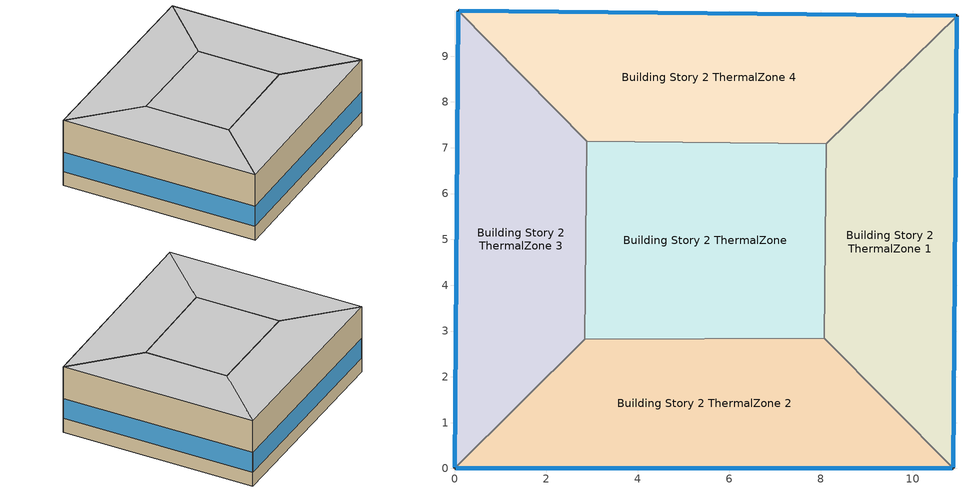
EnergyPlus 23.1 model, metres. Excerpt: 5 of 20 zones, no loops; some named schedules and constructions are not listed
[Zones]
Building Story 2 ThermalZone
 floor adiabatic (Typical Interior Floor): 8.11,7.08 8.07,2.84 2.84,2.82 2.89,7.14 z3.6
 wall adiabatic (Typical Interior Wall): 8.07,2.84 8.11,7.08 2.89,7.14 2.84,2.82 8.07,2.84 z3.6:7.2
 ceiling adiabatic (Typical Interior Ceiling): 2.89,7.14 2.84,2.82 8.07,2.84 8.11,7.08 z7.2
Building Story 2 ThermalZone 1
 floor adiabatic (Typical Interior Ceiling): 10.97,9.88 10.89,0 8.07,2.84 8.11,7.08 z3.6
 wall outside (Typical Insulated Steel Framed Exterior Wall R-12.99): 10.89,0 10.97,9.88 z3.6:7.2
 wall adiabatic (Typical Interior Wall): 10.97,9.88 8.11,7.08 8.07,2.84 10.89,0 z3.6:7.2
 window (U 0.55 SHGC 0.25): 10.89,0.03 10.97,9.86 z4.36:5.45
 ceiling adiabatic (Typical Interior Ceiling): 8.11,7.08 8.07,2.84 10.89,0 10.97,9.88 z7.2
Building Story 2 ThermalZone 2
 floor adiabatic (Typical Interior Ceiling): 10.89,0 0,0 2.84,2.82 8.07,2.84 z3.6
 wall outside (Typical Insulated Steel Framed Exterior Wall R-12.99): 0,0 10.89,0 z3.6:7.2
 wall adiabatic (Typical Interior Wall): 10.89,0 8.07,2.84 2.84,2.82 0,0 z3.6:7.2
 window (U 0.55 SHGC 0.25): 0.03,0 10.86,0 z4.36:5.45
 ceiling adiabatic (Typical Interior Ceiling): 8.07,2.84 2.84,2.82 0,0 10.89,0 z7.2
Building Story 2 ThermalZone 3
 floor adiabatic (Typical Interior Ceiling): 0,0 0.08,10 2.89,7.14 2.84,2.82 z3.6
 wall outside (Typical Insulated Steel Framed Exterior Wall R-12.99): 0.08,10 0,0 z3.6:7.2
 wall adiabatic (Typical Interior Wall): 0,0 2.84,2.82 2.89,7.14 0.08,10 z3.6:7.2
 window (U 0.55 SHGC 0.25): 0.08,9.97 0,0.03 z4.36:5.45
 ceiling adiabatic (Typical Interior Ceiling): 2.84,2.82 2.89,7.14 0.08,10 0,0 z7.2
Building Story 2 ThermalZone 4
 floor adiabatic (Typical Interior Ceiling): 0.08,10 10.97,9.88 8.11,7.08 2.89,7.14 z3.6
 wall outside (Typical Insulated Steel Framed Exterior Wall R-12.99): 10.97,9.88 0.08,10 z3.6:7.2
 wall adiabatic (Typical Interior Wall): 0.08,10 2.89,7.14 8.11,7.08 10.97,9.88 z3.6:7.2
 window (U 0.55 SHGC 0.25): 10.94,9.88 0.11,10 z4.36:5.45
 ceiling adiabatic (Typical Interior Ceiling): 2.89,7.14 8.11,7.08 10.97,9.88 0.08,10 z7.2
[Schedule:Week:Daily]
SchoolSecondary BLDG_LIGHT_MECHANICAL_SCH_2013 Week Rule - Jul5-Aug29: SchoolSecondary BLDG_LIGHT_MECHANICAL_SCH_2013 Wknd Day 1, SchoolSecondary BLDG_LIGHT_MECHANICAL_SCH_2013 Wkdy Day 1, SchoolSecondary BLDG_LIGHT_MECHANICAL_SCH_2013 Wkdy Day 1, SchoolSecondary BLDG_LIGHT_MECHANICAL_SCH_2013 Wkdy Day 1, SchoolSecondary BLDG_LIGHT_MECHANICAL_SCH_2013 Wkdy Day 1, SchoolSecondary BLDG_LIGHT_MECHANICAL_SCH_2013 Wkdy Day 1, SchoolSecondary BLDG_LIGHT_MECHANICAL_SCH_2013 Wknd Day 1, SchoolSecondary BLDG_LIGHT_MECHANICAL_SCH_2013 Default, SchoolSecondary BLDG_LIGHT_MECHANICAL_SCH_2013 Summer Design Day, SchoolSecondary BLDG_LIGHT_MECHANICAL_SCH_2013 Winter Design Day, SchoolSecondary BLDG_LIGHT_MECHANICAL_SCH_2013 Default, SchoolSecondary BLDG_LIGHT_MECHANICAL_SCH_2013 Default
SchoolSecondary BLDG_LIGHT_MECHANICAL_SCH_2013 Week Rule - Aug30-Sep5: SchoolSecondary BLDG_LIGHT_MECHANICAL_SCH_2013 Wknd Day 1, SchoolSecondary BLDG_LIGHT_MECHANICAL_SCH_2013 Wkdy Day 1, SchoolSecondary BLDG_LIGHT_MECHANICAL_SCH_2013 Wkdy Day 2, SchoolSecondary BLDG_LIGHT_MECHANICAL_SCH_2013 Wkdy Day 2, SchoolSecondary BLDG_LIGHT_MECHANICAL_SCH_2013 Wkdy Day 2, SchoolSecondary BLDG_LIGHT_MECHANICAL_SCH_2013 Wkdy Day 2, SchoolSecondary BLDG_LIGHT_MECHANICAL_SCH_2013 Default, SchoolSecondary BLDG_LIGHT_MECHANICAL_SCH_2013 Default, SchoolSecondary BLDG_LIGHT_MECHANICAL_SCH_2013 Summer Design Day, SchoolSecondary BLDG_LIGHT_MECHANICAL_SCH_2013 Winter Design Day, SchoolSecondary BLDG_LIGHT_MECHANICAL_SCH_2013 Default, SchoolSecondary BLDG_LIGHT_MECHANICAL_SCH_2013 Default
SchoolSecondary BLDG_LIGHT_MECHANICAL_SCH_2013 Week Rule - Sep6-Dec31: SchoolSecondary BLDG_LIGHT_MECHANICAL_SCH_2013 Default, SchoolSecondary BLDG_LIGHT_MECHANICAL_SCH_2013 Wkdy Day 2, SchoolSecondary BLDG_LIGHT_MECHANICAL_SCH_2013 Wkdy Day 2, SchoolSecondary BLDG_LIGHT_MECHANICAL_SCH_2013 Wkdy Day 2, SchoolSecondary BLDG_LIGHT_MECHANICAL_SCH_2013 Wkdy Day 2, SchoolSecondary BLDG_LIGHT_MECHANICAL_SCH_2013 Wkdy Day 2, SchoolSecondary BLDG_LIGHT_MECHANICAL_SCH_2013 Default, SchoolSecondary BLDG_LIGHT_MECHANICAL_SCH_2013 Default, SchoolSecondary BLDG_LIGHT_MECHANICAL_SCH_2013 Summer Design Day, SchoolSecondary BLDG_LIGHT_MECHANICAL_SCH_2013 Winter Design Day, SchoolSecondary BLDG_LIGHT_MECHANICAL_SCH_2013 Default, SchoolSecondary BLDG_LIGHT_MECHANICAL_SCH_2013 Default
SchoolSecondary BLDG_LIGHT_OFFICE_SCH_2013 Week Rule - Jan1-Jan3: SchoolSecondary BLDG_LIGHT_OFFICE_SCH_2013 Wkdy Day, SchoolSecondary BLDG_LIGHT_OFFICE_SCH_2013 Wkdy Day, SchoolSecondary BLDG_LIGHT_OFFICE_SCH_2013 Wkdy Day, SchoolSecondary BLDG_LIGHT_OFFICE_SCH_2013 Wkdy Day, SchoolSecondary BLDG_LIGHT_OFFICE_SCH_2013 Wkdy Day, SchoolSecondary BLDG_LIGHT_OFFICE_SCH_2013 Wkdy Day, SchoolSecondary BLDG_LIGHT_OFFICE_SCH_2013 Wknd Day, SchoolSecondary BLDG_LIGHT_OFFICE_SCH_2013 Default, SchoolSecondary BLDG_LIGHT_OFFICE_SCH_2013 Summer Design Day, SchoolSecondary BLDG_LIGHT_OFFICE_SCH_2013 Winter Design Day, SchoolSecondary BLDG_LIGHT_OFFICE_SCH_2013 Default, SchoolSecondary BLDG_LIGHT_OFFICE_SCH_2013 Default
SchoolSecondary BLDG_LIGHT_OFFICE_SCH_2013 Week Rule - Jan4-Jun27: SchoolSecondary BLDG_LIGHT_OFFICE_SCH_2013 Wknd Day, SchoolSecondary BLDG_LIGHT_OFFICE_SCH_2013 Wkdy Day, SchoolSecondary BLDG_LIGHT_OFFICE_SCH_2013 Wkdy Day, SchoolSecondary BLDG_LIGHT_OFFICE_SCH_2013 Wkdy Day, SchoolSecondary BLDG_LIGHT_OFFICE_SCH_2013 Wkdy Day, SchoolSecondary BLDG_LIGHT_OFFICE_SCH_2013 Wkdy Day, SchoolSecondary BLDG_LIGHT_OFFICE_SCH_2013 Wknd Day, SchoolSecondary BLDG_LIGHT_OFFICE_SCH_2013 Default, SchoolSecondary BLDG_LIGHT_OFFICE_SCH_2013 Summer Design Day, SchoolSecondary BLDG_LIGHT_OFFICE_SCH_2013 Winter Design Day, SchoolSecondary BLDG_LIGHT_OFFICE_SCH_2013 Default, SchoolSecondary BLDG_LIGHT_OFFICE_SCH_2013 Default
SchoolSecondary BLDG_LIGHT_OFFICE_SCH_2013 Week Rule - Jun28-Jul4: SchoolSecondary BLDG_LIGHT_OFFICE_SCH_2013 Wknd Day, SchoolSecondary BLDG_LIGHT_OFFICE_SCH_2013 Wkdy Day, SchoolSecondary BLDG_LIGHT_OFFICE_SCH_2013 Wkdy Day, SchoolSecondary BLDG_LIGHT_OFFICE_SCH_2013 Wkdy Day 1, SchoolSecondary BLDG_LIGHT_OFFICE_SCH_2013 Wkdy Day 1, SchoolSecondary BLDG_LIGHT_OFFICE_SCH_2013 Wkdy Day 1, SchoolSecondary BLDG_LIGHT_OFFICE_SCH_2013 Wknd Day 1, SchoolSecondary BLDG_LIGHT_OFFICE_SCH_2013 Default, SchoolSecondary BLDG_LIGHT_OFFICE_SCH_2013 Summer Design Day, SchoolSecondary BLDG_LIGHT_OFFICE_SCH_2013 Winter Design Day, SchoolSecondary BLDG_LIGHT_OFFICE_SCH_2013 Default, SchoolSecondary BLDG_LIGHT_OFFICE_SCH_2013 Default
SchoolSecondary BLDG_LIGHT_OFFICE_SCH_2013 Week Rule - Jul5-Aug29: SchoolSecondary BLDG_LIGHT_OFFICE_SCH_2013 Wknd Day 1, SchoolSecondary BLDG_LIGHT_OFFICE_SCH_2013 Wkdy Day 1, SchoolSecondary BLDG_LIGHT_OFFICE_SCH_2013 Wkdy Day 1, SchoolSecondary BLDG_LIGHT_OFFICE_SCH_2013 Wkdy Day 1, SchoolSecondary BLDG_LIGHT_OFFICE_SCH_2013 Wkdy Day 1, SchoolSecondary BLDG_LIGHT_OFFICE_SCH_2013 Wkdy Day 1, SchoolSecondary BLDG_LIGHT_OFFICE_SCH_2013 Wknd Day 1, SchoolSecondary BLDG_LIGHT_OFFICE_SCH_2013 Default, SchoolSecondary BLDG_LIGHT_OFFICE_SCH_2013 Summer Design Day, SchoolSecondary BLDG_LIGHT_OFFICE_SCH_2013 Winter Design Day, SchoolSecondary BLDG_LIGHT_OFFICE_SCH_2013 Default, SchoolSecondary BLDG_LIGHT_OFFICE_SCH_2013 Default
SchoolSecondary BLDG_LIGHT_OFFICE_SCH_2013 Week Rule - Aug30-Sep5: SchoolSecondary BLDG_LIGHT_OFFICE_SCH_2013 Wknd Day 1, SchoolSecondary BLDG_LIGHT_OFFICE_SCH_2013 Wkdy Day 1, SchoolSecondary BLDG_LIGHT_OFFICE_SCH_2013 Wkdy Day 2, SchoolSecondary BLDG_LIGHT_OFFICE_SCH_2013 Wkdy Day 2, SchoolSecondary BLDG_LIGHT_OFFICE_SCH_2013 Wkdy Day 2, SchoolSecondary BLDG_LIGHT_OFFICE_SCH_2013 Wkdy Day 2, SchoolSecondary BLDG_LIGHT_OFFICE_SCH_2013 Default, SchoolSecondary BLDG_LIGHT_OFFICE_SCH_2013 Default, SchoolSecondary BLDG_LIGHT_OFFICE_SCH_2013 Summer Design Day, SchoolSecondary BLDG_LIGHT_OFFICE_SCH_2013 Winter Design Day, SchoolSecondary BLDG_LIGHT_OFFICE_SCH_2013 Default, SchoolSecondary BLDG_LIGHT_OFFICE_SCH_2013 Default
SchoolSecondary BLDG_LIGHT_OFFICE_SCH_2013 Week Rule - Sep6-Dec31: SchoolSecondary BLDG_LIGHT_OFFICE_SCH_2013 Default, SchoolSecondary BLDG_LIGHT_OFFICE_SCH_2013 Wkdy Day 2, SchoolSecondary BLDG_LIGHT_OFFICE_SCH_2013 Wkdy Day 2, SchoolSecondary BLDG_LIGHT_OFFICE_SCH_2013 Wkdy Day 2, SchoolSecondary BLDG_LIGHT_OFFICE_SCH_2013 Wkdy Day 2, SchoolSecondary BLDG_LIGHT_OFFICE_SCH_2013 Wkdy Day 2, SchoolSecondary BLDG_LIGHT_OFFICE_SCH_2013 Default, SchoolSecondary BLDG_LIGHT_OFFICE_SCH_2013 Default, SchoolSecondary BLDG_LIGHT_OFFICE_SCH_2013 Summer Design Day, SchoolSecondary BLDG_LIGHT_OFFICE_SCH_2013 Winter Design Day, SchoolSecondary BLDG_LIGHT_OFFICE_SCH_2013 Default, SchoolSecondary BLDG_LIGHT_OFFICE_SCH_2013 Default
SchoolSecondary BLDG_LIGHT_BATH_SCH_2013 Week Rule - Jan1-Jan3: SchoolSecondary BLDG_LIGHT_BATH_SCH_2013 Wkdy Day, SchoolSecondary BLDG_LIGHT_BATH_SCH_2013 Wkdy Day, SchoolSecondary BLDG_LIGHT_BATH_SCH_2013 Wkdy Day, SchoolSecondary BLDG_LIGHT_BATH_SCH_2013 Wkdy Day, SchoolSecondary BLDG_LIGHT_BATH_SCH_2013 Wkdy Day, SchoolSecondary BLDG_LIGHT_BATH_SCH_2013 Wkdy Day, SchoolSecondary BLDG_LIGHT_BATH_SCH_2013 Wknd Day, SchoolSecondary BLDG_LIGHT_BATH_SCH_2013 Default, SchoolSecondary BLDG_LIGHT_BATH_SCH_2013 Summer Design Day, SchoolSecondary BLDG_LIGHT_BATH_SCH_2013 Winter Design Day, SchoolSecondary BLDG_LIGHT_BATH_SCH_2013 Default, SchoolSecondary BLDG_LIGHT_BATH_SCH_2013 Default
SchoolSecondary BLDG_LIGHT_BATH_SCH_2013 Week Rule - Jan4-Jun27: SchoolSecondary BLDG_LIGHT_BATH_SCH_2013 Wknd Day, SchoolSecondary BLDG_LIGHT_BATH_SCH_2013 Wkdy Day, SchoolSecondary BLDG_LIGHT_BATH_SCH_2013 Wkdy Day, SchoolSecondary BLDG_LIGHT_BATH_SCH_2013 Wkdy Day, SchoolSecondary BLDG_LIGHT_BATH_SCH_2013 Wkdy Day, SchoolSecondary BLDG_LIGHT_BATH_SCH_2013 Wkdy Day, SchoolSecondary BLDG_LIGHT_BATH_SCH_2013 Wknd Day, SchoolSecondary BLDG_LIGHT_BATH_SCH_2013 Default, SchoolSecondary BLDG_LIGHT_BATH_SCH_2013 Summer Design Day, SchoolSecondary BLDG_LIGHT_BATH_SCH_2013 Winter Design Day, SchoolSecondary BLDG_LIGHT_BATH_SCH_2013 Default, SchoolSecondary BLDG_LIGHT_BATH_SCH_2013 Default
SchoolSecondary BLDG_LIGHT_BATH_SCH_2013 Week Rule - Jun28-Jul4: SchoolSecondary BLDG_LIGHT_BATH_SCH_2013 Wknd Day, SchoolSecondary BLDG_LIGHT_BATH_SCH_2013 Wkdy Day, SchoolSecondary BLDG_LIGHT_BATH_SCH_2013 Wkdy Day, SchoolSecondary BLDG_LIGHT_BATH_SCH_2013 Wkdy Day 1, SchoolSecondary BLDG_LIGHT_BATH_SCH_2013 Wkdy Day 1, SchoolSecondary BLDG_LIGHT_BATH_SCH_2013 Wkdy Day 1, SchoolSecondary BLDG_LIGHT_BATH_SCH_2013 Wknd Day 1, SchoolSecondary BLDG_LIGHT_BATH_SCH_2013 Default, SchoolSecondary BLDG_LIGHT_BATH_SCH_2013 Summer Design Day, SchoolSecondary BLDG_LIGHT_BATH_SCH_2013 Winter Design Day, SchoolSecondary BLDG_LIGHT_BATH_SCH_2013 Default, SchoolSecondary BLDG_LIGHT_BATH_SCH_2013 Default
SchoolSecondary BLDG_LIGHT_BATH_SCH_2013 Week Rule - Jul5-Aug29: SchoolSecondary BLDG_LIGHT_BATH_SCH_2013 Wknd Day 1, SchoolSecondary BLDG_LIGHT_BATH_SCH_2013 Wkdy Day 1, SchoolSecondary BLDG_LIGHT_BATH_SCH_2013 Wkdy Day 1, SchoolSecondary BLDG_LIGHT_BATH_SCH_2013 Wkdy Day 1, SchoolSecondary BLDG_LIGHT_BATH_SCH_2013 Wkdy Day 1, SchoolSecondary BLDG_LIGHT_BATH_SCH_2013 Wkdy Day 1, SchoolSecondary BLDG_LIGHT_BATH_SCH_2013 Wknd Day 1, SchoolSecondary BLDG_LIGHT_BATH_SCH_2013 Default, SchoolSecondary BLDG_LIGHT_BATH_SCH_2013 Summer Design Day, SchoolSecondary BLDG_LIGHT_BATH_SCH_2013 Winter Design Day, SchoolSecondary BLDG_LIGHT_BATH_SCH_2013 Default, SchoolSecondary BLDG_LIGHT_BATH_SCH_2013 Default
SchoolSecondary BLDG_LIGHT_BATH_SCH_2013 Week Rule - Aug30-Sep5: SchoolSecondary BLDG_LIGHT_BATH_SCH_2013 Wknd Day 1, SchoolSecondary BLDG_LIGHT_BATH_SCH_2013 Wkdy Day 1, SchoolSecondary BLDG_LIGHT_BATH_SCH_2013 Wkdy Day 2, SchoolSecondary BLDG_LIGHT_BATH_SCH_2013 Wkdy Day 2, SchoolSecondary BLDG_LIGHT_BATH_SCH_2013 Wkdy Day 2, SchoolSecondary BLDG_LIGHT_BATH_SCH_2013 Wkdy Day 2, SchoolSecondary BLDG_LIGHT_BATH_SCH_2013 Default, SchoolSecondary BLDG_LIGHT_BATH_SCH_2013 Default, SchoolSecondary BLDG_LIGHT_BATH_SCH_2013 Summer Design Day, SchoolSecondary BLDG_LIGHT_BATH_SCH_2013 Winter Design Day, SchoolSecondary BLDG_LIGHT_BATH_SCH_2013 Default, SchoolSecondary BLDG_LIGHT_BATH_SCH_2013 Default
SchoolSecondary BLDG_LIGHT_BATH_SCH_2013 Week Rule - Sep6-Dec31: SchoolSecondary BLDG_LIGHT_BATH_SCH_2013 Default, SchoolSecondary BLDG_LIGHT_BATH_SCH_2013 Wkdy Day 2, SchoolSecondary BLDG_LIGHT_BATH_SCH_2013 Wkdy Day 2, SchoolSecondary BLDG_LIGHT_BATH_SCH_2013 Wkdy Day 2, SchoolSecondary BLDG_LIGHT_BATH_SCH_2013 Wkdy Day 2, SchoolSecondary BLDG_LIGHT_BATH_SCH_2013 Wkdy Day 2, SchoolSecondary BLDG_LIGHT_BATH_SCH_2013 Default, SchoolSecondary BLDG_LIGHT_BATH_SCH_2013 Default, SchoolSecondary BLDG_LIGHT_BATH_SCH_2013 Summer Design Day, SchoolSecondary BLDG_LIGHT_BATH_SCH_2013 Winter Design Day, SchoolSecondary BLDG_LIGHT_BATH_SCH_2013 Default, SchoolSecondary BLDG_LIGHT_BATH_SCH_2013 Default
SchoolSecondary BLDG_OCC_SCH_Auditorium Week Rule - Jan1-Jan3: SchoolSecondary BLDG_OCC_SCH_Auditorium Wkdy|SmrDsn Day, SchoolSecondary BLDG_OCC_SCH_Auditorium Wkdy|SmrDsn Day, SchoolSecondary BLDG_OCC_SCH_Auditorium Wkdy|SmrDsn Day, SchoolSecondary BLDG_OCC_SCH_Auditorium Wkdy|SmrDsn Day, SchoolSecondary BLDG_OCC_SCH_Auditorium Wkdy|SmrDsn Day, SchoolSecondary BLDG_OCC_SCH_Auditorium Wkdy|SmrDsn Day, SchoolSecondary BLDG_OCC_SCH_Auditorium Wknd Day, SchoolSecondary BLDG_OCC_SCH_Auditorium Default, SchoolSecondary BLDG_OCC_SCH_Auditorium Summer Design Day, SchoolSecondary BLDG_OCC_SCH_Auditorium Winter Design Day, SchoolSecondary BLDG_OCC_SCH_Auditorium Default, SchoolSecondary BLDG_OCC_SCH_Auditorium Default
SchoolSecondary BLDG_OCC_SCH_Auditorium Week Rule - Jan4-Jun27: SchoolSecondary BLDG_OCC_SCH_Auditorium Wknd Day, SchoolSecondary BLDG_OCC_SCH_Auditorium Wkdy|SmrDsn Day, SchoolSecondary BLDG_OCC_SCH_Auditorium Wkdy|SmrDsn Day, SchoolSecondary BLDG_OCC_SCH_Auditorium Wkdy|SmrDsn Day, SchoolSecondary BLDG_OCC_SCH_Auditorium Wkdy|SmrDsn Day, SchoolSecondary BLDG_OCC_SCH_Auditorium Wkdy|SmrDsn Day, SchoolSecondary BLDG_OCC_SCH_Auditorium Wknd Day, SchoolSecondary BLDG_OCC_SCH_Auditorium Default, SchoolSecondary BLDG_OCC_SCH_Auditorium Summer Design Day, SchoolSecondary BLDG_OCC_SCH_Auditorium Winter Design Day, SchoolSecondary BLDG_OCC_SCH_Auditorium Default, SchoolSecondary BLDG_OCC_SCH_Auditorium Default
SchoolSecondary BLDG_OCC_SCH_Auditorium Week Rule - Jun28-Jul4: SchoolSecondary BLDG_OCC_SCH_Auditorium Wknd Day, SchoolSecondary BLDG_OCC_SCH_Auditorium Wkdy|SmrDsn Day, SchoolSecondary BLDG_OCC_SCH_Auditorium Wkdy|SmrDsn Day, SchoolSecondary BLDG_OCC_SCH_Auditorium Wkdy|SmrDsn Day 1, SchoolSecondary BLDG_OCC_SCH_Auditorium Wkdy|SmrDsn Day 1, SchoolSecondary BLDG_OCC_SCH_Auditorium Wkdy|SmrDsn Day 1, SchoolSecondary BLDG_OCC_SCH_Auditorium Wknd Day 1, SchoolSecondary BLDG_OCC_SCH_Auditorium Default, SchoolSecondary BLDG_OCC_SCH_Auditorium Summer Design Day, SchoolSecondary BLDG_OCC_SCH_Auditorium Winter Design Day, SchoolSecondary BLDG_OCC_SCH_Auditorium Default, SchoolSecondary BLDG_OCC_SCH_Auditorium Default
SchoolSecondary BLDG_OCC_SCH_Auditorium Week Rule - Jul5-Aug29: SchoolSecondary BLDG_OCC_SCH_Auditorium Wknd Day 1, SchoolSecondary BLDG_OCC_SCH_Auditorium Wkdy|SmrDsn Day 1, SchoolSecondary BLDG_OCC_SCH_Auditorium Wkdy|SmrDsn Day 1, SchoolSecondary BLDG_OCC_SCH_Auditorium Wkdy|SmrDsn Day 1, SchoolSecondary BLDG_OCC_SCH_Auditorium Wkdy|SmrDsn Day 1, SchoolSecondary BLDG_OCC_SCH_Auditorium Wkdy|SmrDsn Day 1, SchoolSecondary BLDG_OCC_SCH_Auditorium Wknd Day 1, SchoolSecondary BLDG_OCC_SCH_Auditorium Default, SchoolSecondary BLDG_OCC_SCH_Auditorium Summer Design Day, SchoolSecondary BLDG_OCC_SCH_Auditorium Winter Design Day, SchoolSecondary BLDG_OCC_SCH_Auditorium Default, SchoolSecondary BLDG_OCC_SCH_Auditorium Default
SchoolSecondary BLDG_OCC_SCH_Auditorium Week Rule - Aug30-Sep5: SchoolSecondary BLDG_OCC_SCH_Auditorium Wknd Day 1, SchoolSecondary BLDG_OCC_SCH_Auditorium Wkdy|SmrDsn Day 1, SchoolSecondary BLDG_OCC_SCH_Auditorium Wkdy|SmrDsn Day 2, SchoolSecondary BLDG_OCC_SCH_Auditorium Wkdy|SmrDsn Day 2, SchoolSecondary BLDG_OCC_SCH_Auditorium Wkdy|SmrDsn Day 2, SchoolSecondary BLDG_OCC_SCH_Auditorium Wkdy|SmrDsn Day 2, SchoolSecondary BLDG_OCC_SCH_Auditorium Default, SchoolSecondary BLDG_OCC_SCH_Auditorium Default, SchoolSecondary BLDG_OCC_SCH_Auditorium Summer Design Day, SchoolSecondary BLDG_OCC_SCH_Auditorium Winter Design Day, SchoolSecondary BLDG_OCC_SCH_Auditorium Default, SchoolSecondary BLDG_OCC_SCH_Auditorium Default
SchoolSecondary BLDG_OCC_SCH_Auditorium Week Rule - Sep6-Dec31: SchoolSecondary BLDG_OCC_SCH_Auditorium Default, SchoolSecondary BLDG_OCC_SCH_Auditorium Wkdy|SmrDsn Day 2, SchoolSecondary BLDG_OCC_SCH_Auditorium Wkdy|SmrDsn Day 2, SchoolSecondary BLDG_OCC_SCH_Auditorium Wkdy|SmrDsn Day 2, SchoolSecondary BLDG_OCC_SCH_Auditorium Wkdy|SmrDsn Day 2, SchoolSecondary BLDG_OCC_SCH_Auditorium Wkdy|SmrDsn Day 2, SchoolSecondary BLDG_OCC_SCH_Auditorium Default, SchoolSecondary BLDG_OCC_SCH_Auditorium Default, SchoolSecondary BLDG_OCC_SCH_Auditorium Summer Design Day, SchoolSecondary BLDG_OCC_SCH_Auditorium Winter Design Day, SchoolSecondary BLDG_OCC_SCH_Auditorium Default, SchoolSecondary BLDG_OCC_SCH_Auditorium Default
SchoolSecondary ACTIVITY_SCH Week Rule - Jan1-Dec31: SchoolSecondary ACTIVITY_SCH Default, SchoolSecondary ACTIVITY_SCH Default, SchoolSecondary ACTIVITY_SCH Default, SchoolSecondary ACTIVITY_SCH Default, SchoolSecondary ACTIVITY_SCH Default, SchoolSecondary ACTIVITY_SCH Default, SchoolSecondary ACTIVITY_SCH Default, SchoolSecondary ACTIVITY_SCH Default, SchoolSecondary ACTIVITY_SCH Summer Design Day, SchoolSecondary ACTIVITY_SCH Winter Design Day, SchoolSecondary ACTIVITY_SCH Default, SchoolSecondary ACTIVITY_SCH Default
Work Efficiency Schedule Week Rule - Jan1-Dec31: Work Efficiency Schedule Default, Work Efficiency Schedule Default, Work Efficiency Schedule Default, Work Efficiency Schedule Default, Work Efficiency Schedule Default, Work Efficiency Schedule Default, Work Efficiency Schedule Default, Work Efficiency Schedule Default, Work Efficiency Schedule Default, Work Efficiency Schedule Default, Work Efficiency Schedule Default, Work Efficiency Schedule Default
Clothing Schedule Week Rule - Jan1-Dec31: Clothing Schedule Default Winter Clothes, Clothing Schedule Default Winter Clothes, Clothing Schedule Default Winter Clothes, Clothing Schedule Default Winter Clothes, Clothing Schedule Default Winter Clothes, Clothing Schedule Default Winter Clothes, Clothing Schedule Default Winter Clothes, Clothing Schedule Default Winter Clothes, Clothing Schedule Default Winter Clothes, Clothing Schedule Default Winter Clothes, Clothing Schedule Default Winter Clothes, Clothing Schedule Default Winter Clothes
Air Velocity Schedule Week Rule - Jan1-Dec31: Air Velocity Schedule Default, Air Velocity Schedule Default, Air Velocity Schedule Default, Air Velocity Schedule Default, Air Velocity Schedule Default, Air Velocity Schedule Default, Air Velocity Schedule Default, Air Velocity Schedule Default, Air Velocity Schedule Default, Air Velocity Schedule Default, Air Velocity Schedule Default, Air Velocity Schedule Default
SchoolSecondary BLDG_OCC_SCH_Cafeteria Week Rule - Jan1-Jan3: SchoolSecondary BLDG_OCC_SCH_Cafeteria Wkdy|SmrDsn Day, SchoolSecondary BLDG_OCC_SCH_Cafeteria Wkdy|SmrDsn Day, SchoolSecondary BLDG_OCC_SCH_Cafeteria Wkdy|SmrDsn Day, SchoolSecondary BLDG_OCC_SCH_Cafeteria Wkdy|SmrDsn Day, SchoolSecondary BLDG_OCC_SCH_Cafeteria Wkdy|SmrDsn Day, SchoolSecondary BLDG_OCC_SCH_Cafeteria Wkdy|SmrDsn Day, SchoolSecondary BLDG_OCC_SCH_Cafeteria Wknd Day, SchoolSecondary BLDG_OCC_SCH_Cafeteria Default, SchoolSecondary BLDG_OCC_SCH_Cafeteria Summer Design Day, SchoolSecondary BLDG_OCC_SCH_Cafeteria Winter Design Day, SchoolSecondary BLDG_OCC_SCH_Cafeteria Default, SchoolSecondary BLDG_OCC_SCH_Cafeteria Default
SchoolSecondary BLDG_OCC_SCH_Cafeteria Week Rule - Jan4-Jun27: SchoolSecondary BLDG_OCC_SCH_Cafeteria Wknd Day, SchoolSecondary BLDG_OCC_SCH_Cafeteria Wkdy|SmrDsn Day, SchoolSecondary BLDG_OCC_SCH_Cafeteria Wkdy|SmrDsn Day, SchoolSecondary BLDG_OCC_SCH_Cafeteria Wkdy|SmrDsn Day, SchoolSecondary BLDG_OCC_SCH_Cafeteria Wkdy|SmrDsn Day, SchoolSecondary BLDG_OCC_SCH_Cafeteria Wkdy|SmrDsn Day, SchoolSecondary BLDG_OCC_SCH_Cafeteria Wknd Day, SchoolSecondary BLDG_OCC_SCH_Cafeteria Default, SchoolSecondary BLDG_OCC_SCH_Cafeteria Summer Design Day, SchoolSecondary BLDG_OCC_SCH_Cafeteria Winter Design Day, SchoolSecondary BLDG_OCC_SCH_Cafeteria Default, SchoolSecondary BLDG_OCC_SCH_Cafeteria Default
SchoolSecondary BLDG_OCC_SCH_Cafeteria Week Rule - Jun28-Jul4: SchoolSecondary BLDG_OCC_SCH_Cafeteria Wknd Day, SchoolSecondary BLDG_OCC_SCH_Cafeteria Wkdy|SmrDsn Day, SchoolSecondary BLDG_OCC_SCH_Cafeteria Wkdy|SmrDsn Day, SchoolSecondary BLDG_OCC_SCH_Cafeteria Wkdy|SmrDsn Day 1, SchoolSecondary BLDG_OCC_SCH_Cafeteria Wkdy|SmrDsn Day 1, SchoolSecondary BLDG_OCC_SCH_Cafeteria Wkdy|SmrDsn Day 1, SchoolSecondary BLDG_OCC_SCH_Cafeteria Wknd Day 1, SchoolSecondary BLDG_OCC_SCH_Cafeteria Default, SchoolSecondary BLDG_OCC_SCH_Cafeteria Summer Design Day, SchoolSecondary BLDG_OCC_SCH_Cafeteria Winter Design Day, SchoolSecondary BLDG_OCC_SCH_Cafeteria Default, SchoolSecondary BLDG_OCC_SCH_Cafeteria Default
SchoolSecondary BLDG_OCC_SCH_Cafeteria Week Rule - Jul5-Aug29: SchoolSecondary BLDG_OCC_SCH_Cafeteria Wknd Day 1, SchoolSecondary BLDG_OCC_SCH_Cafeteria Wkdy|SmrDsn Day 1, SchoolSecondary BLDG_OCC_SCH_Cafeteria Wkdy|SmrDsn Day 1, SchoolSecondary BLDG_OCC_SCH_Cafeteria Wkdy|SmrDsn Day 1, SchoolSecondary BLDG_OCC_SCH_Cafeteria Wkdy|SmrDsn Day 1, SchoolSecondary BLDG_OCC_SCH_Cafeteria Wkdy|SmrDsn Day 1, SchoolSecondary BLDG_OCC_SCH_Cafeteria Wknd Day 1, SchoolSecondary BLDG_OCC_SCH_Cafeteria Default, SchoolSecondary BLDG_OCC_SCH_Cafeteria Summer Design Day, SchoolSecondary BLDG_OCC_SCH_Cafeteria Winter Design Day, SchoolSecondary BLDG_OCC_SCH_Cafeteria Default, SchoolSecondary BLDG_OCC_SCH_Cafeteria Default
SchoolSecondary BLDG_OCC_SCH_Cafeteria Week Rule - Aug30-Sep5: SchoolSecondary BLDG_OCC_SCH_Cafeteria Wknd Day 1, SchoolSecondary BLDG_OCC_SCH_Cafeteria Wkdy|SmrDsn Day 1, SchoolSecondary BLDG_OCC_SCH_Cafeteria Wkdy|SmrDsn Day 2, SchoolSecondary BLDG_OCC_SCH_Cafeteria Wkdy|SmrDsn Day 2, SchoolSecondary BLDG_OCC_SCH_Cafeteria Wkdy|SmrDsn Day 2, SchoolSecondary BLDG_OCC_SCH_Cafeteria Wkdy|SmrDsn Day 2, SchoolSecondary BLDG_OCC_SCH_Cafeteria Default, SchoolSecondary BLDG_OCC_SCH_Cafeteria Default, SchoolSecondary BLDG_OCC_SCH_Cafeteria Summer Design Day, SchoolSecondary BLDG_OCC_SCH_Cafeteria Winter Design Day, SchoolSecondary BLDG_OCC_SCH_Cafeteria Default, SchoolSecondary BLDG_OCC_SCH_Cafeteria Default
SchoolSecondary BLDG_OCC_SCH_Cafeteria Week Rule - Sep6-Dec31: SchoolSecondary BLDG_OCC_SCH_Cafeteria Default, SchoolSecondary BLDG_OCC_SCH_Cafeteria Wkdy|SmrDsn Day 2, SchoolSecondary BLDG_OCC_SCH_Cafeteria Wkdy|SmrDsn Day 2, SchoolSecondary BLDG_OCC_SCH_Cafeteria Wkdy|SmrDsn Day 2, SchoolSecondary BLDG_OCC_SCH_Cafeteria Wkdy|SmrDsn Day 2, SchoolSecondary BLDG_OCC_SCH_Cafeteria Wkdy|SmrDsn Day 2, SchoolSecondary BLDG_OCC_SCH_Cafeteria Default, SchoolSecondary BLDG_OCC_SCH_Cafeteria Default, SchoolSecondary BLDG_OCC_SCH_Cafeteria Summer Design Day, SchoolSecondary BLDG_OCC_SCH_Cafeteria Winter Design Day, SchoolSecondary BLDG_OCC_SCH_Cafeteria Default, SchoolSecondary BLDG_OCC_SCH_Cafeteria Default
SchoolSecondary BLDG_OCC_SCH_Extend Week Rule - Jan1-Jan3: SchoolSecondary BLDG_OCC_SCH_Extend Wkdy|SmrDsn Day, SchoolSecondary BLDG_OCC_SCH_Extend Wkdy|SmrDsn Day, SchoolSecondary BLDG_OCC_SCH_Extend Wkdy|SmrDsn Day, SchoolSecondary BLDG_OCC_SCH_Extend Wkdy|SmrDsn Day, SchoolSecondary BLDG_OCC_SCH_Extend Wkdy|SmrDsn Day, SchoolSecondary BLDG_OCC_SCH_Extend Wkdy|SmrDsn Day, SchoolSecondary BLDG_OCC_SCH_Extend Wknd Day, SchoolSecondary BLDG_OCC_SCH_Extend Default, SchoolSecondary BLDG_OCC_SCH_Extend Summer Design Day, SchoolSecondary BLDG_OCC_SCH_Extend Winter Design Day, SchoolSecondary BLDG_OCC_SCH_Extend Default, SchoolSecondary BLDG_OCC_SCH_Extend Default
SchoolSecondary BLDG_OCC_SCH_Extend Week Rule - Jan4-Jun27: SchoolSecondary BLDG_OCC_SCH_Extend Wknd Day, SchoolSecondary BLDG_OCC_SCH_Extend Wkdy|SmrDsn Day, SchoolSecondary BLDG_OCC_SCH_Extend Wkdy|SmrDsn Day, SchoolSecondary BLDG_OCC_SCH_Extend Wkdy|SmrDsn Day, SchoolSecondary BLDG_OCC_SCH_Extend Wkdy|SmrDsn Day, SchoolSecondary BLDG_OCC_SCH_Extend Wkdy|SmrDsn Day, SchoolSecondary BLDG_OCC_SCH_Extend Wknd Day, SchoolSecondary BLDG_OCC_SCH_Extend Default, SchoolSecondary BLDG_OCC_SCH_Extend Summer Design Day, SchoolSecondary BLDG_OCC_SCH_Extend Winter Design Day, SchoolSecondary BLDG_OCC_SCH_Extend Default, SchoolSecondary BLDG_OCC_SCH_Extend Default
SchoolSecondary BLDG_OCC_SCH_Extend Week Rule - Jun28-Jul4: SchoolSecondary BLDG_OCC_SCH_Extend Wknd Day, SchoolSecondary BLDG_OCC_SCH_Extend Wkdy|SmrDsn Day, SchoolSecondary BLDG_OCC_SCH_Extend Wkdy|SmrDsn Day, SchoolSecondary BLDG_OCC_SCH_Extend Wkdy|SmrDsn Day 1, SchoolSecondary BLDG_OCC_SCH_Extend Wkdy|SmrDsn Day 1, SchoolSecondary BLDG_OCC_SCH_Extend Wkdy|SmrDsn Day 1, SchoolSecondary BLDG_OCC_SCH_Extend Wknd Day 1, SchoolSecondary BLDG_OCC_SCH_Extend Default, SchoolSecondary BLDG_OCC_SCH_Extend Summer Design Day, SchoolSecondary BLDG_OCC_SCH_Extend Winter Design Day, SchoolSecondary BLDG_OCC_SCH_Extend Default, SchoolSecondary BLDG_OCC_SCH_Extend Default
SchoolSecondary BLDG_OCC_SCH_Extend Week Rule - Jul5-Aug29: SchoolSecondary BLDG_OCC_SCH_Extend Wknd Day 1, SchoolSecondary BLDG_OCC_SCH_Extend Wkdy|SmrDsn Day 1, SchoolSecondary BLDG_OCC_SCH_Extend Wkdy|SmrDsn Day 1, SchoolSecondary BLDG_OCC_SCH_Extend Wkdy|SmrDsn Day 1, SchoolSecondary BLDG_OCC_SCH_Extend Wkdy|SmrDsn Day 1, SchoolSecondary BLDG_OCC_SCH_Extend Wkdy|SmrDsn Day 1, SchoolSecondary BLDG_OCC_SCH_Extend Wknd Day 1, SchoolSecondary BLDG_OCC_SCH_Extend Default, SchoolSecondary BLDG_OCC_SCH_Extend Summer Design Day, SchoolSecondary BLDG_OCC_SCH_Extend Winter Design Day, SchoolSecondary BLDG_OCC_SCH_Extend Default, SchoolSecondary BLDG_OCC_SCH_Extend Default
SchoolSecondary BLDG_OCC_SCH_Extend Week Rule - Aug30-Sep5: SchoolSecondary BLDG_OCC_SCH_Extend Wknd Day 1, SchoolSecondary BLDG_OCC_SCH_Extend Wkdy|SmrDsn Day 1, SchoolSecondary BLDG_OCC_SCH_Extend Wkdy|SmrDsn Day 2, SchoolSecondary BLDG_OCC_SCH_Extend Wkdy|SmrDsn Day 2, SchoolSecondary BLDG_OCC_SCH_Extend Wkdy|SmrDsn Day 2, SchoolSecondary BLDG_OCC_SCH_Extend Wkdy|SmrDsn Day 2, SchoolSecondary BLDG_OCC_SCH_Extend Default, SchoolSecondary BLDG_OCC_SCH_Extend Default, SchoolSecondary BLDG_OCC_SCH_Extend Summer Design Day, SchoolSecondary BLDG_OCC_SCH_Extend Winter Design Day, SchoolSecondary BLDG_OCC_SCH_Extend Default, SchoolSecondary BLDG_OCC_SCH_Extend Default
SchoolSecondary BLDG_OCC_SCH_Extend Week Rule - Sep6-Dec31: SchoolSecondary BLDG_OCC_SCH_Extend Default, SchoolSecondary BLDG_OCC_SCH_Extend Wkdy|SmrDsn Day 2, SchoolSecondary BLDG_OCC_SCH_Extend Wkdy|SmrDsn Day 2, SchoolSecondary BLDG_OCC_SCH_Extend Wkdy|SmrDsn Day 2, SchoolSecondary BLDG_OCC_SCH_Extend Wkdy|SmrDsn Day 2, SchoolSecondary BLDG_OCC_SCH_Extend Wkdy|SmrDsn Day 2, SchoolSecondary BLDG_OCC_SCH_Extend Default, SchoolSecondary BLDG_OCC_SCH_Extend Default, SchoolSecondary BLDG_OCC_SCH_Extend Summer Design Day, SchoolSecondary BLDG_OCC_SCH_Extend Winter Design Day, SchoolSecondary BLDG_OCC_SCH_Extend Default, SchoolSecondary BLDG_OCC_SCH_Extend Default
SchoolSecondary BLDG_OCC_SCH_Gym Week Rule - Jan1-Jan3: SchoolSecondary BLDG_OCC_SCH_Gym Wkdy|SmrDsn Day, SchoolSecondary BLDG_OCC_SCH_Gym Wkdy|SmrDsn Day, SchoolSecondary BLDG_OCC_SCH_Gym Wkdy|SmrDsn Day, SchoolSecondary BLDG_OCC_SCH_Gym Wkdy|SmrDsn Day, SchoolSecondary BLDG_OCC_SCH_Gym Wkdy|SmrDsn Day, SchoolSecondary BLDG_OCC_SCH_Gym Wkdy|SmrDsn Day, SchoolSecondary BLDG_OCC_SCH_Gym Wknd Day, SchoolSecondary BLDG_OCC_SCH_Gym Default, SchoolSecondary BLDG_OCC_SCH_Gym Summer Design Day, SchoolSecondary BLDG_OCC_SCH_Gym Winter Design Day, SchoolSecondary BLDG_OCC_SCH_Gym Default, SchoolSecondary BLDG_OCC_SCH_Gym Default
SchoolSecondary BLDG_OCC_SCH_Gym Week Rule - Jan4-Jun27: SchoolSecondary BLDG_OCC_SCH_Gym Wknd Day, SchoolSecondary BLDG_OCC_SCH_Gym Wkdy|SmrDsn Day, SchoolSecondary BLDG_OCC_SCH_Gym Wkdy|SmrDsn Day, SchoolSecondary BLDG_OCC_SCH_Gym Wkdy|SmrDsn Day, SchoolSecondary BLDG_OCC_SCH_Gym Wkdy|SmrDsn Day, SchoolSecondary BLDG_OCC_SCH_Gym Wkdy|SmrDsn Day, SchoolSecondary BLDG_OCC_SCH_Gym Wknd Day, SchoolSecondary BLDG_OCC_SCH_Gym Default, SchoolSecondary BLDG_OCC_SCH_Gym Summer Design Day, SchoolSecondary BLDG_OCC_SCH_Gym Winter Design Day, SchoolSecondary BLDG_OCC_SCH_Gym Default, SchoolSecondary BLDG_OCC_SCH_Gym Default
SchoolSecondary BLDG_OCC_SCH_Gym Week Rule - Jun28-Jul4: SchoolSecondary BLDG_OCC_SCH_Gym Wknd Day, SchoolSecondary BLDG_OCC_SCH_Gym Wkdy|SmrDsn Day, SchoolSecondary BLDG_OCC_SCH_Gym Wkdy|SmrDsn Day, SchoolSecondary BLDG_OCC_SCH_Gym Wkdy|SmrDsn Day 1, SchoolSecondary BLDG_OCC_SCH_Gym Wkdy|SmrDsn Day 1, SchoolSecondary BLDG_OCC_SCH_Gym Wkdy|SmrDsn Day 1, SchoolSecondary BLDG_OCC_SCH_Gym Wknd Day 1, SchoolSecondary BLDG_OCC_SCH_Gym Default, SchoolSecondary BLDG_OCC_SCH_Gym Summer Design Day, SchoolSecondary BLDG_OCC_SCH_Gym Winter Design Day, SchoolSecondary BLDG_OCC_SCH_Gym Default, SchoolSecondary BLDG_OCC_SCH_Gym Default
SchoolSecondary BLDG_OCC_SCH_Gym Week Rule - Jul5-Aug29: SchoolSecondary BLDG_OCC_SCH_Gym Wknd Day 1, SchoolSecondary BLDG_OCC_SCH_Gym Wkdy|SmrDsn Day 1, SchoolSecondary BLDG_OCC_SCH_Gym Wkdy|SmrDsn Day 1, SchoolSecondary BLDG_OCC_SCH_Gym Wkdy|SmrDsn Day 1, SchoolSecondary BLDG_OCC_SCH_Gym Wkdy|SmrDsn Day 1, SchoolSecondary BLDG_OCC_SCH_Gym Wkdy|SmrDsn Day 1, SchoolSecondary BLDG_OCC_SCH_Gym Wknd Day 1, SchoolSecondary BLDG_OCC_SCH_Gym Default, SchoolSecondary BLDG_OCC_SCH_Gym Summer Design Day, SchoolSecondary BLDG_OCC_SCH_Gym Winter Design Day, SchoolSecondary BLDG_OCC_SCH_Gym Default, SchoolSecondary BLDG_OCC_SCH_Gym Default
SchoolSecondary BLDG_OCC_SCH_Gym Week Rule - Aug30-Sep5: SchoolSecondary BLDG_OCC_SCH_Gym Wknd Day 1, SchoolSecondary BLDG_OCC_SCH_Gym Wkdy|SmrDsn Day 1, SchoolSecondary BLDG_OCC_SCH_Gym Wkdy|SmrDsn Day 2, SchoolSecondary BLDG_OCC_SCH_Gym Wkdy|SmrDsn Day 2, SchoolSecondary BLDG_OCC_SCH_Gym Wkdy|SmrDsn Day 2, SchoolSecondary BLDG_OCC_SCH_Gym Wkdy|SmrDsn Day 2, SchoolSecondary BLDG_OCC_SCH_Gym Default, SchoolSecondary BLDG_OCC_SCH_Gym Default, SchoolSecondary BLDG_OCC_SCH_Gym Summer Design Day, SchoolSecondary BLDG_OCC_SCH_Gym Winter Design Day, SchoolSecondary BLDG_OCC_SCH_Gym Default, SchoolSecondary BLDG_OCC_SCH_Gym Default
SchoolSecondary BLDG_OCC_SCH_Gym Week Rule - Sep6-Dec31: SchoolSecondary BLDG_OCC_SCH_Gym Default, SchoolSecondary BLDG_OCC_SCH_Gym Wkdy|SmrDsn Day 2, SchoolSecondary BLDG_OCC_SCH_Gym Wkdy|SmrDsn Day 2, SchoolSecondary BLDG_OCC_SCH_Gym Wkdy|SmrDsn Day 2, SchoolSecondary BLDG_OCC_SCH_Gym Wkdy|SmrDsn Day 2, SchoolSecondary BLDG_OCC_SCH_Gym Wkdy|SmrDsn Day 2, SchoolSecondary BLDG_OCC_SCH_Gym Default, SchoolSecondary BLDG_OCC_SCH_Gym Default, SchoolSecondary BLDG_OCC_SCH_Gym Summer Design Day, SchoolSecondary BLDG_OCC_SCH_Gym Winter Design Day, SchoolSecondary BLDG_OCC_SCH_Gym Default, SchoolSecondary BLDG_OCC_SCH_Gym Default
SchoolSecondary BLDG_OCC_SCH Week Rule - Jan1-Jan3: SchoolSecondary BLDG_OCC_SCH Wkdy|SmrDsn Day, SchoolSecondary BLDG_OCC_SCH Wkdy|SmrDsn Day, SchoolSecondary BLDG_OCC_SCH Wkdy|SmrDsn Day, SchoolSecondary BLDG_OCC_SCH Wkdy|SmrDsn Day, SchoolSecondary BLDG_OCC_SCH Wkdy|SmrDsn Day, SchoolSecondary BLDG_OCC_SCH Wkdy|SmrDsn Day, SchoolSecondary BLDG_OCC_SCH Wknd Day, SchoolSecondary BLDG_OCC_SCH Default, SchoolSecondary BLDG_OCC_SCH Summer Design Day, SchoolSecondary BLDG_OCC_SCH Winter Design Day, SchoolSecondary BLDG_OCC_SCH Default, SchoolSecondary BLDG_OCC_SCH Default
SchoolSecondary BLDG_OCC_SCH Week Rule - Jan4-Jun13: SchoolSecondary BLDG_OCC_SCH Wknd Day, SchoolSecondary BLDG_OCC_SCH Wkdy|SmrDsn Day, SchoolSecondary BLDG_OCC_SCH Wkdy|SmrDsn Day, SchoolSecondary BLDG_OCC_SCH Wkdy|SmrDsn Day, SchoolSecondary BLDG_OCC_SCH Wkdy|SmrDsn Day, SchoolSecondary BLDG_OCC_SCH Wkdy|SmrDsn Day, SchoolSecondary BLDG_OCC_SCH Wknd Day, SchoolSecondary BLDG_OCC_SCH Default, SchoolSecondary BLDG_OCC_SCH Summer Design Day, SchoolSecondary BLDG_OCC_SCH Winter Design Day, SchoolSecondary BLDG_OCC_SCH Default, SchoolSecondary BLDG_OCC_SCH Default
SchoolSecondary BLDG_OCC_SCH Week Rule - Jun14-Jun20: SchoolSecondary BLDG_OCC_SCH Wknd Day, SchoolSecondary BLDG_OCC_SCH Wkdy|SmrDsn Day, SchoolSecondary BLDG_OCC_SCH Wkdy|SmrDsn Day 1, SchoolSecondary BLDG_OCC_SCH Wkdy|SmrDsn Day 1, SchoolSecondary BLDG_OCC_SCH Wkdy|SmrDsn Day 1, SchoolSecondary BLDG_OCC_SCH Wkdy|SmrDsn Day 1, SchoolSecondary BLDG_OCC_SCH Wknd Day 1, SchoolSecondary BLDG_OCC_SCH Default, SchoolSecondary BLDG_OCC_SCH Summer Design Day, SchoolSecondary BLDG_OCC_SCH Winter Design Day, SchoolSecondary BLDG_OCC_SCH Default, SchoolSecondary BLDG_OCC_SCH Default
SchoolSecondary BLDG_OCC_SCH Week Rule - Jun21-Sep12: SchoolSecondary BLDG_OCC_SCH Wknd Day 1, SchoolSecondary BLDG_OCC_SCH Wkdy|SmrDsn Day 1, SchoolSecondary BLDG_OCC_SCH Wkdy|SmrDsn Day 1, SchoolSecondary BLDG_OCC_SCH Wkdy|SmrDsn Day 1, SchoolSecondary BLDG_OCC_SCH Wkdy|SmrDsn Day 1, SchoolSecondary BLDG_OCC_SCH Wkdy|SmrDsn Day 1, SchoolSecondary BLDG_OCC_SCH Wknd Day 1, SchoolSecondary BLDG_OCC_SCH Default, SchoolSecondary BLDG_OCC_SCH Summer Design Day, SchoolSecondary BLDG_OCC_SCH Winter Design Day, SchoolSecondary BLDG_OCC_SCH Default, SchoolSecondary BLDG_OCC_SCH Default
SchoolSecondary BLDG_OCC_SCH Week Rule - Sep13-Sep19: SchoolSecondary BLDG_OCC_SCH Wknd Day 1, SchoolSecondary BLDG_OCC_SCH Wkdy|SmrDsn Day 1, SchoolSecondary BLDG_OCC_SCH Wkdy|SmrDsn Day 1, SchoolSecondary BLDG_OCC_SCH Wkdy|SmrDsn Day 2, SchoolSecondary BLDG_OCC_SCH Wkdy|SmrDsn Day 2, SchoolSecondary BLDG_OCC_SCH Wkdy|SmrDsn Day 2, SchoolSecondary BLDG_OCC_SCH Default, SchoolSecondary BLDG_OCC_SCH Default, SchoolSecondary BLDG_OCC_SCH Summer Design Day, SchoolSecondary BLDG_OCC_SCH Winter Design Day, SchoolSecondary BLDG_OCC_SCH Default, SchoolSecondary BLDG_OCC_SCH Default
SchoolSecondary BLDG_OCC_SCH Week Rule - Sep20-Dec31: SchoolSecondary BLDG_OCC_SCH Default, SchoolSecondary BLDG_OCC_SCH Wkdy|SmrDsn Day 2, SchoolSecondary BLDG_OCC_SCH Wkdy|SmrDsn Day 2, SchoolSecondary BLDG_OCC_SCH Wkdy|SmrDsn Day 2, SchoolSecondary BLDG_OCC_SCH Wkdy|SmrDsn Day 2, SchoolSecondary BLDG_OCC_SCH Wkdy|SmrDsn Day 2, SchoolSecondary BLDG_OCC_SCH Default, SchoolSecondary BLDG_OCC_SCH Default, SchoolSecondary BLDG_OCC_SCH Summer Design Day, SchoolSecondary BLDG_OCC_SCH Winter Design Day, SchoolSecondary BLDG_OCC_SCH Default, SchoolSecondary BLDG_OCC_SCH Default
SchoolSecondary BLDG_OCC_SCH_Offices Week Rule - Jan1-Jan3: SchoolSecondary BLDG_OCC_SCH_Offices Wkdy|SmrDsn Day, SchoolSecondary BLDG_OCC_SCH_Offices Wkdy|SmrDsn Day, SchoolSecondary BLDG_OCC_SCH_Offices Wkdy|SmrDsn Day, SchoolSecondary BLDG_OCC_SCH_Offices Wkdy|SmrDsn Day, SchoolSecondary BLDG_OCC_SCH_Offices Wkdy|SmrDsn Day, SchoolSecondary BLDG_OCC_SCH_Offices Wkdy|SmrDsn Day, SchoolSecondary BLDG_OCC_SCH_Offices Wknd Day, SchoolSecondary BLDG_OCC_SCH_Offices Default, SchoolSecondary BLDG_OCC_SCH_Offices Summer Design Day, SchoolSecondary BLDG_OCC_SCH_Offices Winter Design Day, SchoolSecondary BLDG_OCC_SCH_Offices Default, SchoolSecondary BLDG_OCC_SCH_Offices Default
SchoolSecondary BLDG_OCC_SCH_Offices Week Rule - Jan4-Jun27: SchoolSecondary BLDG_OCC_SCH_Offices Wknd Day, SchoolSecondary BLDG_OCC_SCH_Offices Wkdy|SmrDsn Day, SchoolSecondary BLDG_OCC_SCH_Offices Wkdy|SmrDsn Day, SchoolSecondary BLDG_OCC_SCH_Offices Wkdy|SmrDsn Day, SchoolSecondary BLDG_OCC_SCH_Offices Wkdy|SmrDsn Day, SchoolSecondary BLDG_OCC_SCH_Offices Wkdy|SmrDsn Day, SchoolSecondary BLDG_OCC_SCH_Offices Wknd Day, SchoolSecondary BLDG_OCC_SCH_Offices Default, SchoolSecondary BLDG_OCC_SCH_Offices Summer Design Day, SchoolSecondary BLDG_OCC_SCH_Offices Winter Design Day, SchoolSecondary BLDG_OCC_SCH_Offices Default, SchoolSecondary BLDG_OCC_SCH_Offices Default
SchoolSecondary BLDG_OCC_SCH_Offices Week Rule - Jun28-Jul4: SchoolSecondary BLDG_OCC_SCH_Offices Wknd Day, SchoolSecondary BLDG_OCC_SCH_Offices Wkdy|SmrDsn Day, SchoolSecondary BLDG_OCC_SCH_Offices Wkdy|SmrDsn Day, SchoolSecondary BLDG_OCC_SCH_Offices Wkdy|SmrDsn Day 1, SchoolSecondary BLDG_OCC_SCH_Offices Wkdy|SmrDsn Day 1, SchoolSecondary BLDG_OCC_SCH_Offices Wkdy|SmrDsn Day 1, SchoolSecondary BLDG_OCC_SCH_Offices Wknd Day 1, SchoolSecondary BLDG_OCC_SCH_Offices Default, SchoolSecondary BLDG_OCC_SCH_Offices Summer Design Day, SchoolSecondary BLDG_OCC_SCH_Offices Winter Design Day, SchoolSecondary BLDG_OCC_SCH_Offices Default, SchoolSecondary BLDG_OCC_SCH_Offices Default
SchoolSecondary BLDG_OCC_SCH_Offices Week Rule - Jul5-Aug29: SchoolSecondary BLDG_OCC_SCH_Offices Wknd Day 1, SchoolSecondary BLDG_OCC_SCH_Offices Wkdy|SmrDsn Day 1, SchoolSecondary BLDG_OCC_SCH_Offices Wkdy|SmrDsn Day 1, SchoolSecondary BLDG_OCC_SCH_Offices Wkdy|SmrDsn Day 1, SchoolSecondary BLDG_OCC_SCH_Offices Wkdy|SmrDsn Day 1, SchoolSecondary BLDG_OCC_SCH_Offices Wkdy|SmrDsn Day 1, SchoolSecondary BLDG_OCC_SCH_Offices Wknd Day 1, SchoolSecondary BLDG_OCC_SCH_Offices Default, SchoolSecondary BLDG_OCC_SCH_Offices Summer Design Day, SchoolSecondary BLDG_OCC_SCH_Offices Winter Design Day, SchoolSecondary BLDG_OCC_SCH_Offices Default, SchoolSecondary BLDG_OCC_SCH_Offices Default
SchoolSecondary BLDG_OCC_SCH_Offices Week Rule - Aug30-Sep5: SchoolSecondary BLDG_OCC_SCH_Offices Wknd Day 1, SchoolSecondary BLDG_OCC_SCH_Offices Wkdy|SmrDsn Day 1, SchoolSecondary BLDG_OCC_SCH_Offices Wkdy|SmrDsn Day 2, SchoolSecondary BLDG_OCC_SCH_Offices Wkdy|SmrDsn Day 2, SchoolSecondary BLDG_OCC_SCH_Offices Wkdy|SmrDsn Day 2, SchoolSecondary BLDG_OCC_SCH_Offices Wkdy|SmrDsn Day 2, SchoolSecondary BLDG_OCC_SCH_Offices Default, SchoolSecondary BLDG_OCC_SCH_Offices Default, SchoolSecondary BLDG_OCC_SCH_Offices Summer Design Day, SchoolSecondary BLDG_OCC_SCH_Offices Winter Design Day, SchoolSecondary BLDG_OCC_SCH_Offices Default, SchoolSecondary BLDG_OCC_SCH_Offices Default
SchoolSecondary BLDG_OCC_SCH_Offices Week Rule - Sep6-Dec31: SchoolSecondary BLDG_OCC_SCH_Offices Default, SchoolSecondary BLDG_OCC_SCH_Offices Wkdy|SmrDsn Day 2, SchoolSecondary BLDG_OCC_SCH_Offices Wkdy|SmrDsn Day 2, SchoolSecondary BLDG_OCC_SCH_Offices Wkdy|SmrDsn Day 2, SchoolSecondary BLDG_OCC_SCH_Offices Wkdy|SmrDsn Day 2, SchoolSecondary BLDG_OCC_SCH_Offices Wkdy|SmrDsn Day 2, SchoolSecondary BLDG_OCC_SCH_Offices Default, SchoolSecondary BLDG_OCC_SCH_Offices Default, SchoolSecondary BLDG_OCC_SCH_Offices Summer Design Day, SchoolSecondary BLDG_OCC_SCH_Offices Winter Design Day, SchoolSecondary BLDG_OCC_SCH_Offices Default, SchoolSecondary BLDG_OCC_SCH_Offices Default
Elevator Schedule 3 Week Rule - Jan1-Jan3: 19 space(s) Occ Sch Thursday 19, 19 space(s) Occ Sch Thursday 19, 19 space(s) Occ Sch Thursday 19, 19 space(s) Occ Sch Thursday 19, 19 space(s) Occ Sch Thursday 19, 19 space(s) Occ Sch Friday 19, 19 space(s) Occ Sch Saturday 3, 19 space(s) Occ Sch Default 3, 19 space(s) Occ Sch Summer Design Day 3, 19 space(s) Occ Sch Winter Design Day 3, 19 space(s) Occ Sch Default 3, 19 space(s) Occ Sch Default 3
Elevator Schedule 3 Week Rule - Jan4-Jun13: 19 space(s) Occ Sch Sunday 3, 19 space(s) Occ Sch Default 3, 19 space(s) Occ Sch Tuesday 19, 19 space(s) Occ Sch Wednesday 19, 19 space(s) Occ Sch Thursday 19, 19 space(s) Occ Sch Friday 19, 19 space(s) Occ Sch Saturday 3, 19 space(s) Occ Sch Default 3, 19 space(s) Occ Sch Summer Design Day 3, 19 space(s) Occ Sch Winter Design Day 3, 19 space(s) Occ Sch Default 3, 19 space(s) Occ Sch Default 3
Elevator Schedule 3 Week Rule - Jun14-Jun20: 19 space(s) Occ Sch Sunday 3, 19 space(s) Occ Sch Default 3, 19 space(s) Occ Sch Tuesday 18, 19 space(s) Occ Sch Wednesday 18, 19 space(s) Occ Sch Thursday 18, 19 space(s) Occ Sch Friday 18, 19 space(s) Occ Sch Saturday 3, 19 space(s) Occ Sch Default 3, 19 space(s) Occ Sch Summer Design Day 3, 19 space(s) Occ Sch Winter Design Day 3, 19 space(s) Occ Sch Default 3, 19 space(s) Occ Sch Default 3
Elevator Schedule 3 Week Rule - Jun21-Jun27: 19 space(s) Occ Sch Sunday 3, 19 space(s) Occ Sch Monday 16, 19 space(s) Occ Sch Tuesday 18, 19 space(s) Occ Sch Wednesday 18, 19 space(s) Occ Sch Thursday 18, 19 space(s) Occ Sch Friday 18, 19 space(s) Occ Sch Saturday 3, 19 space(s) Occ Sch Default 3, 19 space(s) Occ Sch Summer Design Day 3, 19 space(s) Occ Sch Winter Design Day 3, 19 space(s) Occ Sch Default 3, 19 space(s) Occ Sch Default 3
Elevator Schedule 3 Week Rule - Jun28-Jul4: 19 space(s) Occ Sch Sunday 3, 19 space(s) Occ Sch Monday 16, 19 space(s) Occ Sch Tuesday 18, 19 space(s) Occ Sch Wednesday 17, 19 space(s) Occ Sch Thursday 17, 19 space(s) Occ Sch Friday 17, 19 space(s) Occ Sch Saturday 3, 19 space(s) Occ Sch Default 3, 19 space(s) Occ Sch Summer Design Day 3, 19 space(s) Occ Sch Winter Design Day 3, 19 space(s) Occ Sch Default 3, 19 space(s) Occ Sch Default 3
Elevator Schedule 3 Week Rule - Jul5-Aug29: 19 space(s) Occ Sch Sunday 3, 19 space(s) Occ Sch Monday 15, 19 space(s) Occ Sch Tuesday 17, 19 space(s) Occ Sch Wednesday 17, 19 space(s) Occ Sch Thursday 17, 19 space(s) Occ Sch Friday 17, 19 space(s) Occ Sch Saturday 3, 19 space(s) Occ Sch Default 3, 19 space(s) Occ Sch Summer Design Day 3, 19 space(s) Occ Sch Winter Design Day 3, 19 space(s) Occ Sch Default 3, 19 space(s) Occ Sch Default 3
Elevator Schedule 3 Week Rule - Aug30-Sep5: 19 space(s) Occ Sch Sunday 3, 19 space(s) Occ Sch Monday 15, 19 space(s) Occ Sch Tuesday 16, 19 space(s) Occ Sch Wednesday 16, 19 space(s) Occ Sch Thursday 16, 19 space(s) Occ Sch Friday 16, 19 space(s) Occ Sch Saturday 3, 19 space(s) Occ Sch Default 3, 19 space(s) Occ Sch Summer Design Day 3, 19 space(s) Occ Sch Winter Design Day 3, 19 space(s) Occ Sch Default 3, 19 space(s) Occ Sch Default 3
Elevator Schedule 3 Week Rule - Sep6-Sep12: 19 space(s) Occ Sch Sunday 3, 19 space(s) Occ Sch Monday 14, 19 space(s) Occ Sch Tuesday 16, 19 space(s) Occ Sch Wednesday 16, 19 space(s) Occ Sch Thursday 16, 19 space(s) Occ Sch Friday 16, 19 space(s) Occ Sch Saturday 3, 19 space(s) Occ Sch Default 3, 19 space(s) Occ Sch Summer Design Day 3, 19 space(s) Occ Sch Winter Design Day 3, 19 space(s) Occ Sch Default 3, 19 space(s) Occ Sch Default 3
Elevator Schedule 3 Week Rule - Sep13-Sep19: 19 space(s) Occ Sch Sunday 3, 19 space(s) Occ Sch Monday 14, 19 space(s) Occ Sch Tuesday 16, 19 space(s) Occ Sch Wednesday 15, 19 space(s) Occ Sch Thursday 15, 19 space(s) Occ Sch Friday 15, 19 space(s) Occ Sch Saturday 3, 19 space(s) Occ Sch Default 3, 19 space(s) Occ Sch Summer Design Day 3, 19 space(s) Occ Sch Winter Design Day 3, 19 space(s) Occ Sch Default 3, 19 space(s) Occ Sch Default 3
Elevator Schedule 3 Week Rule - Sep20-Dec31: 19 space(s) Occ Sch Sunday 3, 19 space(s) Occ Sch Monday 13, 19 space(s) Occ Sch Tuesday 15, 19 space(s) Occ Sch Wednesday 15, 19 space(s) Occ Sch Thursday 15, 19 space(s) Occ Sch Friday 15, 19 space(s) Occ Sch Saturday 3, 19 space(s) Occ Sch Default 3, 19 space(s) Occ Sch Summer Design Day 3, 19 space(s) Occ Sch Winter Design Day 3, 19 space(s) Occ Sch Default 3, 19 space(s) Occ Sch Default 3
Elevator Schedule 1 Week Rule - Jan1-Jan3: 19 space(s) Occ Sch Thursday 9, 19 space(s) Occ Sch Thursday 9, 19 space(s) Occ Sch Thursday 9, 19 space(s) Occ Sch Thursday 9, 19 space(s) Occ Sch Thursday 9, 19 space(s) Occ Sch Friday 9, 19 space(s) Occ Sch Saturday 1, 19 space(s) Occ Sch Default 1, 19 space(s) Occ Sch Summer Design Day 1, 19 space(s) Occ Sch Winter Design Day 1, 19 space(s) Occ Sch Default 1, 19 space(s) Occ Sch Default 1
Elevator Schedule 1 Week Rule - Jan4-Jun13: 19 space(s) Occ Sch Sunday 1, 19 space(s) Occ Sch Default 1, 19 space(s) Occ Sch Tuesday 9, 19 space(s) Occ Sch Wednesday 9, 19 space(s) Occ Sch Thursday 9, 19 space(s) Occ Sch Friday 9, 19 space(s) Occ Sch Saturday 1, 19 space(s) Occ Sch Default 1, 19 space(s) Occ Sch Summer Design Day 1, 19 space(s) Occ Sch Winter Design Day 1, 19 space(s) Occ Sch Default 1, 19 space(s) Occ Sch Default 1
Elevator Schedule 1 Week Rule - Jun14-Jun20: 19 space(s) Occ Sch Sunday 1, 19 space(s) Occ Sch Default 1, 19 space(s) Occ Sch Tuesday 8, 19 space(s) Occ Sch Wednesday 8, 19 space(s) Occ Sch Thursday 8, 19 space(s) Occ Sch Friday 8, 19 space(s) Occ Sch Saturday 1, 19 space(s) Occ Sch Default 1, 19 space(s) Occ Sch Summer Design Day 1, 19 space(s) Occ Sch Winter Design Day 1, 19 space(s) Occ Sch Default 1, 19 space(s) Occ Sch Default 1
Elevator Schedule 1 Week Rule - Jun21-Jun27: 19 space(s) Occ Sch Sunday 1, 19 space(s) Occ Sch Monday 8, 19 space(s) Occ Sch Tuesday 8, 19 space(s) Occ Sch Wednesday 8, 19 space(s) Occ Sch Thursday 8, 19 space(s) Occ Sch Friday 8, 19 space(s) Occ Sch Saturday 1, 19 space(s) Occ Sch Default 1, 19 space(s) Occ Sch Summer Design Day 1, 19 space(s) Occ Sch Winter Design Day 1, 19 space(s) Occ Sch Default 1, 19 space(s) Occ Sch Default 1
Elevator Schedule 1 Week Rule - Jun28-Jul4: 19 space(s) Occ Sch Sunday 1, 19 space(s) Occ Sch Monday 8, 19 space(s) Occ Sch Tuesday 8, 19 space(s) Occ Sch Wednesday 7, 19 space(s) Occ Sch Thursday 7, 19 space(s) Occ Sch Friday 7, 19 space(s) Occ Sch Saturday 1, 19 space(s) Occ Sch Default 1, 19 space(s) Occ Sch Summer Design Day 1, 19 space(s) Occ Sch Winter Design Day 1, 19 space(s) Occ Sch Default 1, 19 space(s) Occ Sch Default 1
